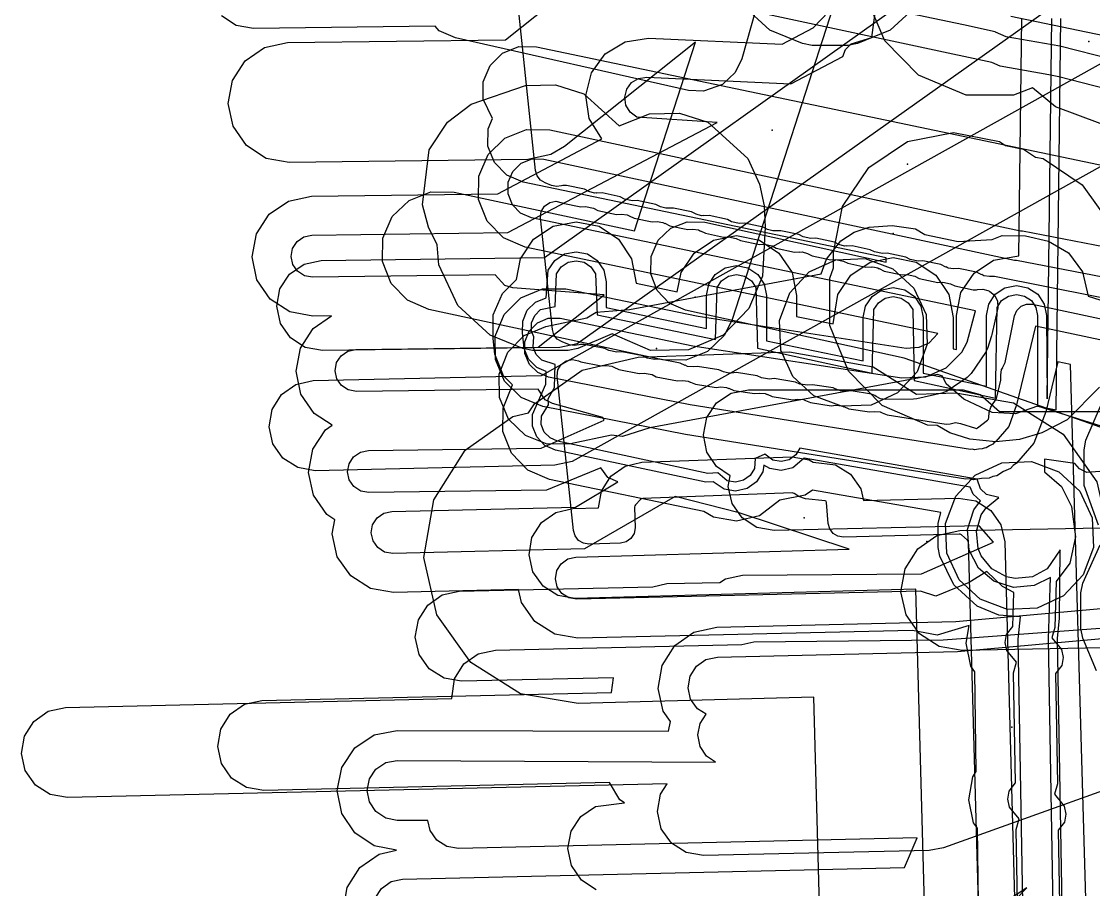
# Model space of a CAD drawing. Header units: metres. Extents: x 17722 to 17999, y 13535 to 15917.
# Drawn here: x 17750.81 to 17786.51, y 14491.63 to 14520.54 of the extents above; entities that cross this region are included whole.
import ezdxf

# ---------------------------------------------------------------- set-up
doc = ezdxf.new("R2010")
doc.units = ezdxf.units.M
for name, color, linetype in [('AI_GREENING_EXCLUSIONS', 1, 'Continuous'), ('AI_GREENING_LAWN', 82, 'Continuous'), ('AI_GREENING_REJECTED', 6, 'Continuous')]:
    doc.layers.add(name, color=color, linetype=linetype)

msp = doc.modelspace()

# ---------------------------------------------------------------- linework, layer by layer
at = {"layer": 'AI_GREENING_EXCLUSIONS'}
for points in [[(17778.52, 14523.165), (17774.474, 14510.614), (17774.216, 14510.09), (17773.655, 14509.547), (17772.93, 14509.26), (17772.149, 14509.272), (17764.377, 14510.947), (17763.661, 14511.257), (17763.118, 14511.817), (17762.831, 14512.543), (17762.844, 14513.323), (17763.154, 14514.039), (17763.714, 14514.582), (17764.44, 14514.87), (17765.22, 14514.857), (17771.222, 14513.564), (17773.25, 14519.853), (17768.887, 14516.378), (17768.431, 14516.105), (17767.668, 14515.942), (17759.718, 14515.837), (17758.951, 14515.979), (17758.296, 14516.404), (17757.854, 14517.047), (17757.854, 14517.047), (17757.692, 14517.811), (17757.834, 14518.578), (17758.259, 14519.233), (17758.902, 14519.675), (17759.665, 14519.837), (17766.93, 14519.933), (17772.19, 14524.123)], [(17783.994, 14489.966), (17783.931, 14493.63), (17784.034, 14493.983), (17783.707, 14494.373), (17783.649, 14494.64), (17783.698, 14494.909), (17783.905, 14495.18), (17783.842, 14498.844), (17783.945, 14499.197), (17783.618, 14499.587), (17783.56, 14499.854), (17783.608, 14500.123), (17783.816, 14500.394), (17783.85, 14501.524), (17783.475, 14501.724), (17782.956, 14502.217), (17782.364, 14501.85), (17781.251, 14501.394), (17780.745, 14501.568), (17769.303, 14501.297), (17769.034, 14501.345), (17768.804, 14501.491), (17768.647, 14501.715), (17768.587, 14501.981), (17768.635, 14502.25), (17768.781, 14502.481), (17769.005, 14502.638), (17769.271, 14502.697), (17778.369, 14502.967), (17774.707, 14504.173), (17772.577, 14504.717), (17769.56, 14502.972), (17763.171, 14502.821), (17762.902, 14502.868), (17762.902, 14502.868), (17762.671, 14503.015), (17762.514, 14503.238), (17762.455, 14503.505), (17762.502, 14503.774), (17762.649, 14504.004), (17762.872, 14504.161), (17763.139, 14504.221), (17769.257, 14504.36), (17770.667, 14505.205), (17770.331, 14505.346), (17770.104, 14505.676), (17768.29, 14504.927), (17762.377, 14504.849), (17762.109, 14504.899), (17761.88, 14505.047), (17761.725, 14505.272), (17761.668, 14505.54), (17761.718, 14505.808), (17761.867, 14506.037), (17762.092, 14506.192), (17762.359, 14506.249), (17768.118, 14506.325), (17770.21, 14507.256), (17770.163, 14507.352), (17768.489, 14507.813), (17768.245, 14507.935), (17768.015, 14508.297), (17761.961, 14508.217), (17761.692, 14508.266), (17761.463, 14508.415), (17761.309, 14508.64), (17761.252, 14508.907), (17761.302, 14509.176), (17761.45, 14509.405), (17761.675, 14509.56), (17761.942, 14509.616), (17768.008, 14509.697), (17770.206, 14511.433), (17767.166, 14511.673), (17766.903, 14511.748), (17766.585, 14512.102), (17760.496, 14512.022), (17760.228, 14512.072), (17759.999, 14512.22), (17759.844, 14512.445), (17759.787, 14512.713), (17759.837, 14512.981), (17759.985, 14513.21), (17760.211, 14513.365), (17760.478, 14513.422), (17767.003, 14513.508), (17773.976, 14517.176), (17771.299, 14517.351), (17771.079, 14517.513), (17770.938, 14517.747), (17770.897, 14518.017), (17770.962, 14518.282), (17771.124, 14518.502), (17771.358, 14518.643), (17771.628, 14518.684), (17776.427, 14518.466), (17778.156, 14519.375), (17778.246, 14519.603), (17778.436, 14519.799), (17779.119, 14520.002), (17779.653, 14523.985)], [(17803.223, 14520.742), (17802.002, 14519.732), (17800.439, 14518.803), (17799.539, 14518.412), (17798.38, 14518.041), (17796.611, 14517.733), (17795.58, 14517.686), (17794.602, 14517.743), (17787.749, 14519.199), (17787.147, 14519.271), (17787.135, 14519.276), (17787.123, 14519.276), (17785.386, 14519.713), (17783.602, 14520.031), (17783.243, 14520.183), (17783.233, 14520.193), (17782.175, 14520.427), (17773.941, 14522.163)], [(17792.945, 14522.482), (17792.806, 14520.273), (17792.159, 14518.764), (17791.079, 14517.684), (17790.232, 14517.251), (17789.493, 14517.021), (17788.701, 14516.947), (17787.364, 14517.157), (17786.731, 14517.145), (17785.245, 14517.691), (17784.474, 14518.33), (17783.847, 14518.085), (17782.264, 14518.085), (17780.678, 14518.747), (17779.555, 14519.891), (17778.95, 14521.336)], [(17786.242, 14521.831), (17769.308, 14509.804), (17768.736, 14509.682), (17760.829, 14509.577), (17760.254, 14509.684), (17759.763, 14510.003), (17759.431, 14510.485), (17759.309, 14511.057), (17759.416, 14511.633), (17759.735, 14512.124), (17760.217, 14512.455), (17760.79, 14512.577), (17768.227, 14512.675), (17780.96, 14521.75)], [(17775.395, 14521.422), (17774.791, 14519.296), (17774.574, 14518.841), (17774.15, 14518.438), (17773.522, 14518.216), (17773.018, 14518.243), (17765.256, 14519.994), (17764.721, 14520.231), (17764.579, 14520.381), (17758.537, 14520.301), (17757.962, 14520.408), (17757.471, 14520.727)], [(17805.16, 14521.397), (17803.882, 14519.989), (17802.572, 14518.911), (17800.888, 14517.909), (17798.979, 14517.17), (17797.524, 14516.841), (17795.904, 14516.69), (17794.397, 14516.764), (17787.55, 14518.219), (17786.947, 14518.291), (17786.924, 14518.301), (17786.901, 14518.301), (17785.346, 14518.693), (17785.016, 14518.764), (17783.4, 14519.052), (17783.118, 14519.171), (17773.729, 14521.186)], [(17780.806, 14521.241), (17779.732, 14520.253), (17778.649, 14519.8), (17778.326, 14519.735), (17777.139, 14519.735), (17776.816, 14519.8), (17775.733, 14520.253), (17774.81, 14521.091)], [(17782.688, 14490.342), (17782.643, 14493.67), (17782.515, 14493.855), (17782.349, 14494.618), (17782.488, 14495.386), (17782.598, 14495.556), (17782.554, 14498.884), (17782.425, 14499.069), (17782.26, 14499.832), (17782.366, 14500.418), (17781.304, 14500.095), (17780.473, 14500.252), (17769.333, 14499.998), (17768.564, 14500.132), (17767.906, 14500.551), (17767.457, 14501.19), (17767.362, 14501.616), (17763.2, 14501.521), (17762.432, 14501.656), (17761.773, 14502.075), (17761.325, 14502.713), (17761.155, 14503.475), (17761.238, 14503.944), (17760.973, 14504.116), (17760.531, 14504.759), (17760.368, 14505.522), (17760.51, 14506.29), (17760.935, 14506.944), (17761.155, 14507.095), (17761.155, 14507.095), (17760.556, 14507.484), (17760.114, 14508.127), (17759.952, 14508.89), (17760.094, 14509.657), (17760.519, 14510.312), (17761.127, 14510.73), (17760.513, 14510.722), (17759.746, 14510.864), (17759.092, 14511.289), (17758.649, 14511.932), (17758.487, 14512.695), (17758.629, 14513.463), (17759.054, 14514.117), (17759.697, 14514.559), (17760.461, 14514.722), (17766.674, 14514.804), (17770.135, 14516.625), (17769.716, 14517.305), (17769.598, 14518.076), (17769.785, 14518.834), (17770.248, 14519.462), (17770.916, 14519.866), (17771.687, 14519.983), (17776.134, 14519.781), (17777.173, 14520.327), (17777.695, 14520.868)], [(17790.741, 14517.935), (17769.142, 14505.888), (17768.57, 14505.761), (17760.587, 14505.578), (17760.01, 14505.679), (17759.516, 14505.993), (17759.18, 14506.472), (17759.053, 14507.044), (17759.154, 14507.62), (17759.468, 14508.114), (17759.947, 14508.45), (17760.518, 14508.577), (17768.13, 14508.751), (17789.935, 14520.921)], [(17784.594, 14466.055), (17784.002, 14499.965), (17784.075, 14500.71), (17783.352, 14500.768), (17782.63, 14501.071), (17781.851, 14501.772), (17781.388, 14502.732), (17781.33, 14503.024), (17781.33, 14503.816), (17781.42, 14504.183), (17777.143, 14504.931), (17776.901, 14504.758), (17776.059, 14504.596), (17775.38, 14504.073), (17774.62, 14503.897), (17773.85, 14504.026), (17773.534, 14504.223), (17768.386, 14505.289), (17767.67, 14505.598), (17767.126, 14506.158), (17766.838, 14506.883), (17766.85, 14507.664), (17767.164, 14508.432), (17766.862, 14508.739), (17766.568, 14509.462), (17766.514, 14509.984), (17766.52, 14510.764), (17766.824, 14511.483), (17767.289, 14511.941), (17767.427, 14512.637), (17767.861, 14513.285), (17768.51, 14513.719), (17769.275, 14513.871), (17770.04, 14513.719), (17770.689, 14513.285), (17771.123, 14512.637), (17771.275, 14511.823), (17772.644, 14511.539), (17772.77, 14512.174), (17773.204, 14512.822), (17773.852, 14513.256), (17774.618, 14513.408), (17775.383, 14513.256), (17776.032, 14512.822), (17776.466, 14512.174), (17776.618, 14511.408), (17776.618, 14510.717), (17777.837, 14510.465), (17777.989, 14511.441), (17778.423, 14512.09), (17779.072, 14512.524), (17779.837, 14512.676), (17780.602, 14512.524), (17781.251, 14512.09), (17781.685, 14511.441), (17781.837, 14510.676), (17781.837, 14509.637), (17781.941, 14509.616), (17781.941, 14510.746), (17782.093, 14511.511), (17782.527, 14512.16), (17783.176, 14512.593), (17784.016, 14512.731), (17784.12, 14520.652)], [(17785.617, 14464.745), (17785.002, 14499.983), (17785.075, 14502.024), (17784.53, 14501.749), (17783.842, 14501.69), (17783.189, 14501.9), (17782.681, 14502.331), (17782.369, 14502.93), (17782.31, 14503.618), (17782.52, 14504.271), (17782.74, 14504.569), (17782.498, 14504.798), (17782.397, 14505.027), (17776.869, 14505.994), (17776.49, 14505.67), (17776.11, 14505.582), (17775.725, 14505.646), (17775.531, 14505.767), (17775.493, 14505.542), (17775.287, 14505.211), (17774.969, 14504.984), (17774.589, 14504.897), (17774.204, 14504.961), (17773.845, 14505.206), (17773.6, 14505.193), (17768.596, 14506.266), (17768.238, 14506.421), (17767.966, 14506.701), (17767.822, 14507.064), (17767.828, 14507.454), (17768.264, 14508.463), (17768.275, 14508.881), (17767.971, 14509.01), (17767.697, 14509.288), (17767.551, 14509.65), (17767.496, 14510.172), (17767.499, 14510.562), (17767.651, 14510.921), (17767.929, 14511.195), (17768.275, 14511.335), (17768.351, 14512.254), (17768.568, 14512.578), (17768.892, 14512.795), (17769.275, 14512.871), (17769.658, 14512.795), (17769.982, 14512.578), (17770.199, 14512.254), (17770.275, 14511.871), (17770.275, 14511.008), (17773.618, 14510.317), (17773.618, 14511.408), (17773.694, 14511.791), (17773.911, 14512.115), (17774.235, 14512.332), (17774.618, 14512.408), (17775, 14512.332), (17775.325, 14512.115), (17775.542, 14511.791), (17775.618, 14511.408), (17775.618, 14509.903), (17778.837, 14509.237), (17778.837, 14510.676), (17778.913, 14511.059), (17779.13, 14511.383), (17779.454, 14511.6), (17779.837, 14511.676), (17780.22, 14511.6), (17780.544, 14511.383), (17780.761, 14511.059), (17780.837, 14510.676), (17780.837, 14508.823), (17782.941, 14508.388), (17782.941, 14510.746), (17783.017, 14511.128), (17783.234, 14511.453), (17783.558, 14511.669), (17783.941, 14511.746), (17784.324, 14511.669), (17784.648, 14511.453), (17784.865, 14511.128), (17784.941, 14510.746), (17784.965, 14507.969), (17785.12, 14520.643)], [(17785.924, 14464.352), (17785.302, 14499.988), (17785.375, 14500.669), (17785.399, 14502.947), (17784.962, 14502.309), (17784.47, 14502.043), (17783.901, 14501.984), (17783.61, 14502.043), (17783.118, 14502.309), (17782.769, 14502.737), (17782.663, 14502.99), (17782.604, 14503.559), (17782.769, 14504.103), (17782.929, 14504.342), (17783.352, 14504.688), (17782.941, 14504.783), (17782.744, 14504.971), (17782.631, 14505.291), (17776.727, 14506.324), (17776.589, 14506.102), (17776.366, 14505.943), (17776.1, 14505.882), (17775.831, 14505.927), (17775.559, 14506.128), (17775.242, 14505.985), (17775.213, 14505.648), (17775.068, 14505.417), (17774.846, 14505.258), (17774.58, 14505.196), (17774.31, 14505.241), (17773.994, 14505.505), (17773.663, 14505.486), (17768.659, 14506.56), (17768.408, 14506.668), (17768.218, 14506.864), (17768.117, 14507.118), (17768.121, 14507.391), (17768.361, 14507.769), (17768.351, 14507.966), (17768.56, 14508.351), (17768.575, 14509.114), (17768.14, 14509.258), (17767.948, 14509.453), (17767.845, 14509.706), (17767.87, 14510.032), (17767.791, 14510.228), (17767.793, 14510.501), (17767.899, 14510.752), (17768.094, 14510.944), (17768.575, 14511.045), (17768.628, 14512.139), (17768.78, 14512.366), (17769.007, 14512.518), (17769.275, 14512.571), (17769.543, 14512.518), (17769.77, 14512.366), (17769.922, 14512.139), (17769.975, 14510.764), (17773.918, 14509.948), (17773.971, 14511.676), (17774.123, 14511.903), (17774.35, 14512.055), (17774.618, 14512.108), (17774.886, 14512.055), (17775.113, 14511.903), (17775.265, 14511.676), (17775.318, 14509.659), (17779.137, 14508.821), (17779.19, 14510.944), (17779.342, 14511.171), (17779.569, 14511.323), (17779.837, 14511.376), (17780.105, 14511.323), (17780.332, 14511.171), (17780.484, 14510.944), (17780.537, 14508.579), (17783.241, 14507.996), (17783.294, 14511.013), (17783.446, 14511.241), (17783.673, 14511.392), (17783.941, 14511.446), (17784.209, 14511.392), (17784.436, 14511.241), (17784.588, 14511.013), (17784.641, 14510.746), (17784.641, 14507.729), (17785.262, 14507.601), (17785.42, 14520.641)], [(17792.915, 14504.853), (17780.203, 14509.321), (17772.914, 14510.927), (17772.378, 14511.162), (17771.973, 14511.584), (17771.76, 14512.13), (17771.772, 14512.715), (17772.007, 14513.251), (17772.429, 14513.656), (17772.975, 14513.869), (17773.56, 14513.857), (17779.605, 14512.525), (17779.605, 14512.665), (17767.509, 14515.192), (17766.971, 14515.421), (17766.561, 14515.839), (17766.342, 14516.381), (17766.348, 14516.967), (17766.492, 14517.307), (17766.177, 14517.948), (17766.183, 14518.533), (17766.412, 14519.072), (17766.83, 14519.482), (17767.373, 14519.701), (17767.958, 14519.695), (17796.37, 14513.744)], [(17787.877, 14434.453), (17785.736, 14509.119), (17785.321, 14509.207), (17784.916, 14507.534), (17784.519, 14506.498), (17783.945, 14505.823), (17783.833, 14505.753), (17783.743, 14505.656), (17783.505, 14505.547), (17783.284, 14505.407), (17783.154, 14505.385), (17783.034, 14505.33), (17782.773, 14505.32), (17782.515, 14505.276), (17782.386, 14505.305), (17782.254, 14505.3), (17772.923, 14506.787), (17768.165, 14507.714), (17767.443, 14508.011), (17766.89, 14508.561), (17766.589, 14509.281), (17766.587, 14510.062), (17766.884, 14510.783), (17767.434, 14511.337), (17767.434, 14511.337), (17768.154, 14511.637), (17768.935, 14511.639), (17773.342, 14510.729), (17780.27, 14509.655), (17780.696, 14509.687), (17781.032, 14509.833), (17781.324, 14510.149), (17767.579, 14513.02), (17766.861, 14513.328), (17766.316, 14513.886), (17766.027, 14514.611), (17766.036, 14515.391), (17766.344, 14516.108), (17766.902, 14516.653), (17767.627, 14516.943), (17768.407, 14516.933), (17784.078, 14513.571), (17784.136, 14513.571), (17788.619, 14512.7)], [(17786.71, 14508.357), (17785.63, 14507.277), (17784.783, 14506.844), (17784.044, 14506.614), (17783.252, 14506.54), (17782.383, 14506.63), (17781.721, 14506.844), (17781.304, 14507.081), (17780.975, 14507.097), (17779.466, 14507.744), (17778.343, 14508.888), (17777.723, 14510.41), (17777.723, 14511.994), (17777.723, 14511.994), (17777.847, 14512.33), (17777.847, 14512.843), (17778.151, 14514.374), (17779.019, 14515.671), (17780.316, 14516.539), (17781.847, 14516.843), (17783.378, 14516.539), (17783.577, 14516.405), (17784.18, 14516.286), (17784.577, 14516.02), (17784.827, 14515.971), (17786.124, 14515.103), (17787.192, 14513.606)], [(17786.713, 14509.933), (17784.57, 14510.39), (17783.944, 14507.769), (17783.684, 14507.054), (17783.257, 14506.549), (17783.201, 14506.514), (17783.156, 14506.465), (17783.037, 14506.411), (17782.927, 14506.341), (17782.862, 14506.33), (17782.801, 14506.302), (17782.671, 14506.297), (17782.542, 14506.275), (17782.478, 14506.29), (17782.412, 14506.287), (17773.08, 14507.775), (17768.357, 14508.695), (17767.997, 14508.844), (17767.72, 14509.119), (17767.57, 14509.479), (17767.569, 14509.869), (17767.717, 14510.23), (17767.992, 14510.507), (17768.352, 14510.657), (17768.352, 14510.657), (17768.742, 14510.658), (17773.167, 14509.741), (17780.126, 14508.665), (17780.918, 14508.707), (17781.596, 14509.002), (17782.121, 14509.523), (17782.304, 14509.853), (17782.577, 14510.901), (17767.786, 14513.998), (17767.427, 14514.152), (17767.155, 14514.431), (17767.01, 14514.794), (17767.014, 14515.184), (17767.168, 14515.543), (17767.447, 14515.815), (17767.81, 14515.96), (17768.2, 14515.955), (17783.875, 14512.589), (17783.946, 14512.59), (17788.429, 14511.719)], [(17803.108, 14501.924), (17784.644, 14507.728), (17783.906, 14507.469), (17783.127, 14507.513), (17782.193, 14507.963), (17781.602, 14508.472), (17781.474, 14508.725), (17781.311, 14508.776), (17771.729, 14507.006), (17770.821, 14506.716), (17770.459, 14506.759), (17769.093, 14506.471), (17768.313, 14506.462), (17767.589, 14506.753), (17767.031, 14507.298), (17766.724, 14508.016), (17766.715, 14508.796), (17767.006, 14509.52), (17767.551, 14510.078), (17768.269, 14510.385), (17769.632, 14510.673), (17769.944, 14510.858), (17771.06, 14510.95), (17777.441, 14512.129), (17777.614, 14512.622), (17778.096, 14513.236), (17778.096, 14513.236), (17778.533, 14513.521), (17779.03, 14513.684), (17779.805, 14513.743), (17780.577, 14513.633), (17780.891, 14513.447), (17781.998, 14513.213), (17783.126, 14513.275), (17783.462, 14513.411), (17784.243, 14513.403), (17785.003, 14513.226), (17785.675, 14512.829), (17786.143, 14512.205), (17786.329, 14511.392), (17802.713, 14506.241)], [(17803.108, 14501.924), (17784.644, 14507.728), (17783.906, 14507.469), (17783.127, 14507.513), (17782.193, 14507.963), (17781.602, 14508.472), (17781.474, 14508.725), (17781.311, 14508.776), (17771.729, 14507.006), (17770.821, 14506.716), (17770.459, 14506.759), (17769.093, 14506.471), (17768.313, 14506.462), (17767.589, 14506.753), (17767.031, 14507.298), (17766.724, 14508.016), (17766.715, 14508.796), (17767.006, 14509.52), (17767.551, 14510.078), (17768.269, 14510.385), (17769.632, 14510.673), (17769.944, 14510.858), (17771.06, 14510.95), (17777.441, 14512.129), (17777.614, 14512.622), (17778.096, 14513.236), (17778.096, 14513.236), (17778.533, 14513.521), (17779.03, 14513.684), (17779.805, 14513.743), (17780.577, 14513.633), (17780.891, 14513.447), (17781.998, 14513.213), (17783.126, 14513.275), (17783.462, 14513.411), (17784.243, 14513.403), (17785.003, 14513.226), (17785.675, 14512.829), (17786.143, 14512.205), (17786.329, 14511.392), (17802.713, 14506.241)], [(17778.651, 14444.636), (17777.19, 14498.034), (17769.345, 14497.821), (17767.422, 14498.15), (17765.771, 14499.189), (17764.643, 14500.782), (17764.211, 14502.684), (17764.539, 14504.607), (17765.579, 14506.258), (17767.171, 14507.385), (17767.697, 14507.505), (17767.697, 14507.505), (17767.889, 14507.8), (17769.481, 14508.928), (17771.344, 14509.359), (17776.378, 14509.535), (17779.17, 14509.038), (17780.611, 14508.131), (17781.916, 14508.166), (17783.839, 14507.838), (17785.49, 14506.798), (17786.618, 14505.206), (17787.05, 14503.305), (17787.686, 14480.036)], [(17769.941, 14491.621), (17769.452, 14491.943), (17769.123, 14492.427), (17769.004, 14493), (17769.113, 14493.575), (17769.435, 14494.064), (17769.919, 14494.393), (17770.886, 14494.515), (17770.735, 14494.616), (17770.392, 14495.191), (17758.877, 14494.928), (17758.3, 14495.029), (17757.807, 14495.343), (17757.47, 14495.823), (17757.343, 14496.394), (17757.444, 14496.97), (17757.758, 14497.464), (17758.237, 14497.8), (17758.237, 14497.8), (17758.808, 14497.928), (17770.454, 14498.194), (17770.519, 14498.681), (17765.457, 14498.566), (17764.88, 14498.667), (17764.386, 14498.981), (17764.05, 14499.46), (17763.923, 14500.031), (17764.024, 14500.607), (17764.338, 14501.101), (17764.817, 14501.438), (17765.388, 14501.565), (17771.831, 14501.712), (17772.302, 14501.817), (17774.064, 14501.857), (17774.246, 14501.98), (17774.819, 14502.099), (17780.773, 14502.145), (17783.173, 14503.192), (17782.696, 14503.744), (17775.877, 14503.588), (17775.3, 14503.689), (17774.807, 14504.003), (17774.47, 14504.482), (17774.343, 14505.053), (17774.406, 14505.41), (17773.954, 14505.712), (17773.629, 14506.198), (17773.515, 14506.772), (17773.629, 14507.346), (17773.954, 14507.833), (17774.441, 14508.158), (17775.015, 14508.272), (17782.171, 14508.268), (17782.735, 14508.113), (17783.37, 14507.553), (17787.74, 14507.553)], [(17786.674, 14503.764), (17786.19, 14505.089), (17786.19, 14506.276), (17786.255, 14506.598), (17786.742, 14507.732)], [(17782.15, 14444.731), (17780.593, 14501.628), (17769.25, 14501.32), (17768.673, 14501.419), (17768.178, 14501.731), (17767.839, 14502.208), (17767.71, 14502.779), (17767.808, 14503.356), (17768.12, 14503.851), (17768.598, 14504.189), (17769.168, 14504.319), (17770.023, 14504.342), (17770.023, 14504.342), (17770.118, 14504.898), (17770.43, 14505.394), (17770.908, 14505.732), (17771.466, 14505.861), (17776.473, 14506.036), (17777.039, 14505.942), (17777.17, 14505.863), (17777.919, 14505.769), (17778.415, 14505.457), (17778.753, 14504.979), (17778.843, 14504.582), (17782.011, 14504.667), (17782.588, 14504.569), (17783.083, 14504.257), (17783.421, 14503.779), (17783.551, 14503.209), (17784.234, 14478.251)], [(17787.29, 14505.597), (17786.285, 14505.518), (17786.04, 14505.639), (17785.879, 14505.822), (17784.87, 14505.964), (17784.876, 14505.543), (17785.435, 14505.051), (17785.772, 14504.39), (17785.91, 14503.377), (17785.712, 14502.495), (17785.261, 14501.884), (17785.216, 14500.355), (17785.113, 14500.014), (17785.441, 14499.624), (17785.499, 14499.357), (17785.45, 14499.088), (17785.243, 14498.818), (17785.306, 14495.154), (17785.203, 14494.801), (17785.53, 14494.41), (17785.588, 14494.143), (17785.539, 14493.875), (17785.332, 14493.604), (17785.395, 14489.94)], [(17786.601, 14498.914), (17786.148, 14499.998), (17786.083, 14500.32), (17786.083, 14501.507), (17786.148, 14501.83), (17786.73, 14503.104)], [(17761.523, 14490.932), (17761.658, 14491.7), (17762.076, 14492.359), (17762.715, 14492.807), (17763.291, 14492.935), (17762.553, 14493.082), (17761.904, 14493.516), (17761.471, 14494.164), (17761.318, 14494.93), (17761.471, 14495.695), (17761.904, 14496.344), (17762.553, 14496.777), (17763.318, 14496.93), (17772.353, 14496.908), (17772.416, 14497.223), (17772.176, 14497.565), (17772.006, 14498.327), (17772.141, 14499.095), (17772.559, 14499.754), (17773.198, 14500.202), (17773.96, 14500.372), (17781.925, 14500.554), (17791.33, 14501.4)], [(17789.94, 14496.037), (17781.508, 14493.017), (17781.036, 14492.929), (17773.519, 14492.758), (17772.943, 14492.859), (17772.449, 14493.173), (17772.112, 14493.652), (17771.985, 14494.223), (17772.086, 14494.8), (17772.309, 14495.15), (17752.341, 14494.694), (17752.341, 14494.694), (17751.765, 14494.795), (17751.271, 14495.109), (17750.934, 14495.588), (17750.807, 14496.159), (17750.908, 14496.736), (17751.222, 14497.23), (17751.701, 14497.566), (17752.273, 14497.693), (17765.144, 14497.987), (17765.226, 14498.649), (17765.54, 14499.143), (17766.019, 14499.479), (17766.591, 14499.606), (17774.791, 14499.793), (17775.192, 14499.873), (17781.499, 14499.947), (17790.612, 14500.619)], [(17762.59, 14491.339), (17762.799, 14491.668), (17763.119, 14491.892), (17763.5, 14491.977), (17780.211, 14492.359), (17780.629, 14493.345), (17765.356, 14492.996), (17764.972, 14493.063), (17764.642, 14493.273), (17764.418, 14493.592), (17764.343, 14493.93), (17763.318, 14493.93), (17762.936, 14494.006), (17762.611, 14494.223), (17762.394, 14494.547), (17762.318, 14494.93), (17762.394, 14495.312), (17762.611, 14495.637), (17762.936, 14495.854), (17763.318, 14495.93), (17773.92, 14495.873), (17773.62, 14496.073), (17773.404, 14496.397), (17773.328, 14496.78), (17773.404, 14497.163), (17773.605, 14497.464), (17773.315, 14497.649), (17773.09, 14497.969), (17773.006, 14498.349), (17773.073, 14498.734), (17773.282, 14499.063), (17773.602, 14499.287), (17773.982, 14499.372), (17781.981, 14499.555), (17791.743, 14500.433)], [(17780.527, 14487.81), (17784.28, 14491.683), (17781.971, 14490.159)]]:
    msp.add_lwpolyline(points, dxfattribs=at)
for points in [[(17764.361, 14513.685), (17764.158, 14514.428), (17764.382, 14516.264), (17764.99, 14517.189), (17765.788, 14517.783), (17767.596, 14518.406), (17768.59, 14518.432), (17769.539, 14518.132), (17770.714, 14517.064), (17771.725, 14517.461), (17772.72, 14517.487), (17773.668, 14517.187), (17774.994, 14515.977), (17775.379, 14515.121), (17775.534, 14514.401), (17775.573, 14513.685), (17775.479, 14512.058), (17775.026, 14510.975), (17774.171, 14510.097), (17773.021, 14509.599), (17771.751, 14509.583), (17770.477, 14510.14), (17769.33, 14509.644), (17769.008, 14509.579), (17767.82, 14509.579), (17767.498, 14509.644), (17766.415, 14510.097), (17765.341, 14511.085), (17764.71, 14512.432), (17764.645, 14513.098), (17764.361, 14513.685)], [(17779.823, 14512.304), (17780.522, 14511.657), (17780.931, 14510.775), (17780.97, 14509.789), (17780.629, 14508.872), (17779.982, 14508.173), (17779.1, 14507.764), (17778.114, 14507.725), (17777.197, 14508.066), (17776.498, 14508.713), (17776.089, 14509.595), (17776.05, 14510.581), (17776.391, 14511.498), (17777.038, 14512.197), (17777.92, 14512.606), (17778.906, 14512.645), (17779.823, 14512.304)], [(17786.052, 14504.892), (17786.461, 14504.01), (17786.5, 14503.024), (17786.159, 14502.107), (17785.512, 14501.408), (17784.63, 14500.999), (17783.644, 14500.96), (17782.727, 14501.301), (17782.028, 14501.948), (17781.619, 14502.83), (17781.58, 14503.816), (17781.921, 14504.733), (17782.568, 14505.432), (17783.45, 14505.841), (17784.436, 14505.88), (17785.353, 14505.539), (17786.052, 14504.892)], [(17787.913, 14503.701), (17788.681, 14503.564), (17789.338, 14503.144), (17789.785, 14502.504), (17789.952, 14501.741), (17789.815, 14500.973), (17789.395, 14500.316), (17788.755, 14499.869), (17787.993, 14499.702), (17782.135, 14499.584), (17781.367, 14499.721), (17780.709, 14500.142), (17780.263, 14500.782), (17780.095, 14501.544), (17780.232, 14502.312), (17780.653, 14502.97), (17781.293, 14503.416), (17782.055, 14503.584), (17787.913, 14503.701)]]:
    msp.add_lwpolyline(points, close=True, dxfattribs=at)
at = {"layer": 'AI_GREENING_LAWN'}
for points in [[(17788.293, 14511.032), (17783.205, 14512.05), (17783.046, 14512.042), (17782.856, 14512.068), (17782.785, 14512.109), (17782.783, 14512.105), (17782.615, 14512.188), (17782.014, 14512.314), (17781.849, 14512.304), (17781.661, 14512.328), (17781.594, 14512.365), (17781.591, 14512.359), (17781.427, 14512.44), (17780.825, 14512.566), (17780.665, 14512.556), (17780.403, 14512.611), (17780.26, 14512.685), (17779.636, 14512.817), (17779.475, 14512.807), (17779.213, 14512.863), (17779.071, 14512.937), (17778.47, 14513.066), (17778.287, 14513.059), (17778.287, 14513.065), (17778.211, 14513.058), (17778.029, 14513.112), (17777.882, 14513.189), (17777.257, 14513.321), (17777.097, 14513.311), (17776.834, 14513.366), (17776.692, 14513.441), (17776.091, 14513.569), (17775.908, 14513.562), (17775.908, 14513.569), (17775.832, 14513.562), (17775.65, 14513.616), (17775.503, 14513.692), (17774.879, 14513.824), (17774.718, 14513.814), (17774.456, 14513.87), (17774.314, 14513.944), (17773.712, 14514.073), (17773.53, 14514.066), (17773.53, 14514.072), (17773.453, 14514.065), (17773.271, 14514.119), (17773.124, 14514.196), (17772.523, 14514.324), (17772.34, 14514.318), (17772.34, 14514.324), (17772.264, 14514.317), (17772.082, 14514.371), (17771.935, 14514.448), (17771.31, 14514.58), (17771.15, 14514.57), (17770.888, 14514.625), (17770.746, 14514.699), (17770.144, 14514.828), (17769.962, 14514.821), (17769.961, 14514.828), (17769.885, 14514.821), (17769.703, 14514.875), (17769.556, 14514.951), (17768.955, 14515.08), (17768.834, 14515.075), (17768.787, 14515.061), (17768.623, 14515.042), (17768.462, 14515.076), (17768.243, 14515.163), (17768.09, 14515.259), (17767.981, 14515.403), (17767.93, 14515.576), (17766.508, 14529.098)], [(17783.748, 14520.716), (17794.747, 14518.43), (17794.801, 14518.424), (17796.731, 14518.45), (17796.777, 14518.455), (17798.447, 14518.787), (17798.488, 14518.799), (17800.105, 14519.421), (17800.143, 14519.439), (17801.587, 14520.298), (17801.618, 14520.32), (17802.718, 14521.23)], [(17783.052, 14477.573), (17782.346, 14503.182), (17782.334, 14503.23), (17782.305, 14503.269), (17782.108, 14503.437), (17782.07, 14503.459), (17782.027, 14503.466), (17778.183, 14503.363), (17777.997, 14503.393), (17777.836, 14503.49), (17777.722, 14503.64), (17777.672, 14503.821), (17777.613, 14504.521), (17777.604, 14504.559), (17777.567, 14504.569), (17776.91, 14504.639), (17776.691, 14504.717), (17776.538, 14504.816), (17776.504, 14504.831), (17776.468, 14504.836), (17771.499, 14504.656), (17771.454, 14504.645), (17771.417, 14504.618), (17771.256, 14504.446), (17771.232, 14504.407), (17771.224, 14504.362), (17771.24, 14503.673), (17771.206, 14503.481), (17771.102, 14503.317), (17770.943, 14503.205), (17770.753, 14503.162), (17769.702, 14503.133), (17769.519, 14503.163), (17769.359, 14503.257), (17769.244, 14503.403), (17769.191, 14503.581), (17768.65, 14508.727), (17768.672, 14508.936), (17768.778, 14509.117), (17768.949, 14509.239), (17769.155, 14509.28), (17769.36, 14509.232), (17769.433, 14509.198), (17770.113, 14509.066), (17770.278, 14509.079), (17770.278, 14509.079), (17770.466, 14509.057), (17770.534, 14509.021), (17770.537, 14509.027), (17770.702, 14508.949), (17771.382, 14508.817), (17771.542, 14508.829), (17771.805, 14508.778), (17771.948, 14508.706), (17772.65, 14508.568), (17772.827, 14508.583), (17773.011, 14508.563), (17773.08, 14508.527), (17773.082, 14508.531), (17773.254, 14508.456), (17773.936, 14508.349), (17774.1, 14508.367), (17774.29, 14508.353), (17774.358, 14508.319), (17774.361, 14508.325), (17774.529, 14508.253), (17775.213, 14508.145), (17775.377, 14508.164), (17775.567, 14508.149), (17775.636, 14508.115), (17775.638, 14508.121), (17775.806, 14508.049), (17776.49, 14507.942), (17776.654, 14507.96), (17776.844, 14507.946), (17776.913, 14507.912), (17776.915, 14507.918), (17777.083, 14507.846), (17777.767, 14507.738), (17777.931, 14507.757), (17778.121, 14507.742), (17778.19, 14507.708), (17778.192, 14507.714), (17778.36, 14507.642), (17779.044, 14507.534), (17779.209, 14507.553), (17779.398, 14507.538), (17779.467, 14507.504), (17779.47, 14507.51), (17779.637, 14507.439), (17781.598, 14507.127), (17781.729, 14507.142), (17781.734, 14507.144), (17781.905, 14507.18), (17782.079, 14507.155), (17782.571, 14506.991), (17782.609, 14506.985), (17782.642, 14507.003), (17782.974, 14507.262), (17783.006, 14507.299), (17783.019, 14507.345), (17783.034, 14507.521), (17783.082, 14507.699), (17783.192, 14507.847), (17783.201, 14507.855), (17783.273, 14507.977), (17783.421, 14508.592), (17783.416, 14508.758), (17783.446, 14508.945), (17783.481, 14509.004), (17783.475, 14509.006), (17783.563, 14509.181), (17783.88, 14510.737), (17783.956, 14510.918), (17784.096, 14511.055), (17784.278, 14511.128), (17784.474, 14511.126), (17787.012, 14510.585)]]:
    msp.add_lwpolyline(points, dxfattribs=at)
msp.add_lwpolyline([(17769.855, 14514.321), (17769.997, 14514.247), (17770.622, 14514.115), (17770.787, 14514.125), (17770.976, 14514.101), (17771.042, 14514.064), (17771.045, 14514.07), (17771.209, 14513.989), (17771.811, 14513.863), (17771.976, 14513.874), (17772.165, 14513.849), (17772.232, 14513.812), (17772.235, 14513.818), (17772.399, 14513.738), (17773.001, 14513.611), (17773.166, 14513.622), (17773.354, 14513.598), (17773.421, 14513.56), (17773.424, 14513.566), (17773.588, 14513.486), (17774.19, 14513.36), (17774.35, 14513.37), (17774.612, 14513.314), (17774.755, 14513.24), (17775.379, 14513.108), (17775.54, 14513.118), (17775.802, 14513.062), (17775.944, 14512.988), (17776.545, 14512.86), (17776.728, 14512.867), (17776.728, 14512.86), (17776.804, 14512.867), (17776.986, 14512.813), (17777.134, 14512.737), (17777.758, 14512.605), (17777.918, 14512.615), (17778.181, 14512.559), (17778.323, 14512.485), (17778.924, 14512.356), (17779.107, 14512.363), (17779.107, 14512.361), (17779.162, 14512.367), (17779.322, 14512.333), (17779.37, 14512.305), (17779.371, 14512.307), (17779.535, 14512.227), (17780.137, 14512.101), (17780.297, 14512.111), (17780.559, 14512.056), (17780.702, 14511.981), (17781.326, 14511.849), (17781.486, 14511.859), (17781.749, 14511.804), (17781.891, 14511.73), (17782.494, 14511.601), (17782.611, 14511.604), (17782.639, 14511.612), (17782.817, 14511.629), (17782.989, 14511.582), (17783.043, 14511.556), (17783.216, 14511.418), (17783.314, 14511.219), (17783.315, 14510.998), (17783.121, 14510.113), (17783.108, 14510.066), (17782.971, 14509.642), (17782.908, 14509.514), (17782.431, 14508.817), (17782.299, 14508.686), (17781.63, 14508.232), (17781.46, 14508.158), (17780.618, 14507.968), (17780.512, 14507.956), (17779.573, 14507.949), (17779.411, 14507.975), (17779.266, 14508.051), (17779.226, 14508.082), (17779.115, 14508.129), (17778.431, 14508.237), (17778.267, 14508.218), (17778.077, 14508.233), (17778.009, 14508.267), (17778.006, 14508.261), (17777.838, 14508.333), (17777.154, 14508.441), (17776.995, 14508.422), (17776.73, 14508.464), (17776.584, 14508.531), (17775.877, 14508.644), (17775.717, 14508.626), (17775.453, 14508.668), (17775.307, 14508.735), (17774.623, 14508.845), (17774.441, 14508.829), (17774.441, 14508.836), (17774.365, 14508.825), (17774.181, 14508.869), (17774.03, 14508.938), (17773.321, 14509.051), (17773.176, 14509.036), (17772.981, 14509.053), (17772.911, 14509.091), (17772.907, 14509.083), (17772.743, 14509.16), (17772.063, 14509.292), (17771.903, 14509.279), (17771.64, 14509.331), (17771.497, 14509.403), (17770.794, 14509.541), (17770.634, 14509.528), (17770.371, 14509.58), (17770.228, 14509.652), (17769.548, 14509.786), (17769.428, 14509.78), (17769.379, 14509.765), (17769.217, 14509.743), (17769.057, 14509.774), (17768.809, 14509.867), (17768.651, 14509.962), (17768.539, 14510.107), (17768.486, 14510.283), (17768.096, 14514), (17768.118, 14514.21), (17768.226, 14514.392), (17768.399, 14514.514), (17768.607, 14514.552), (17768.812, 14514.502), (17768.831, 14514.493), (17769.433, 14514.367), (17769.593, 14514.377), (17769.855, 14514.321)], close=True, dxfattribs=at)
at = {"layer": 'AI_GREENING_REJECTED'}
for p in [(17786.35, 14519.87), (17775.81, 14516.92), (17780.31, 14515.79), (17779.84, 14513.48), (17773.24, 14511.36), (17771.95, 14509.65), (17776.87, 14504.01), (17780.96, 14503.22), (17783.79, 14497.04)]:
    msp.add_point(p, dxfattribs=at)

doc.saveas('drawing.dxf')
